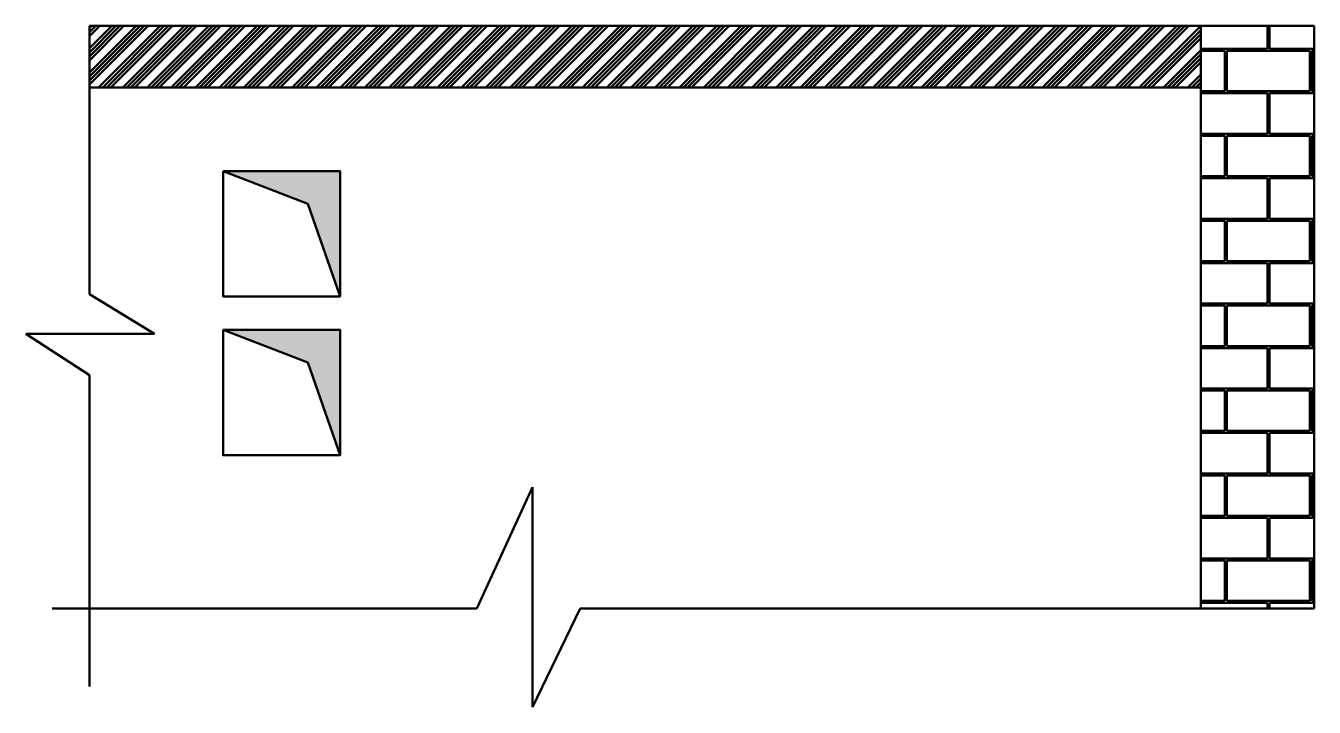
# Model space of a CAD drawing. Header units: millimetres. Extents: x 6972 to 37099, y -38555 to -11376.
# Drawn here: x 6972 to 13139, y -16879 to -13617 of the extents above; entities that cross this region are included whole.
import ezdxf

# ---------------------------------------------------------------- set-up
doc = ezdxf.new("R2010")
doc.units = ezdxf.units.MM
doc.layers.add('walls', color=30, linetype='Continuous', lineweight=50)

msp = doc.modelspace()

# ---------------------------------------------------------------- hatches: boundary and pattern name
at = {"layer": 'walls'}
h = msp.add_hatch(dxfattribs=at)
h.set_pattern_fill('ANSI34', color=256, scale=4.3)
h.set_pattern_definition([(45, (-4144.28, -123.014), (-57.92265, 57.92265), []), (45, (-4124.975, -123.014), (-57.92265, 57.92265), []), (45, (-4105.67, -123.014), (-57.92265, 57.92265), []), (45, (-4086.36, -123.014), (-57.92265, 57.92265), [])])
h.paths.add_polyline_path([(12596.172, -13912.406), (12596.172, -13617.251), (7276.172, -13617.251), (7276.172, -13912.406)])
h = msp.add_hatch(dxfattribs=at)
h.set_pattern_fill('AR-B816C', color=256)
h.set_pattern_definition([(0, (-4144.28, -123.01), (203.2, 203.2), [396.875, -9.525]), (0, (-4347.48, -113.49), (203.2, 203.2), [396.875, -9.525]), (90, (-4144.28, -123.01), (-203.2, 203.2), [-212.725, 193.675]), (90, (-4153.8, -123.01), (-203.2, 203.2), [-212.725, 193.675])])
h.paths.add_polyline_path([(12596.172, -16406.065), (13139.348, -16406.065), (13139.348, -13617.251), (12596.172, -13617.251), (12596.172, -13912.406)])
h = msp.add_hatch(color=256, dxfattribs=at)
h.dxf.hatch_style = 1
h.paths.add_polyline_path([(8322.188, -14469.382), (8476.172, -14912.406), (8476.172, -14312.406), (7916.172, -14312.406)])
h = msp.add_hatch(color=256, dxfattribs=at)
h.dxf.hatch_style = 1
h.paths.add_polyline_path([(8476.172, -15072.406), (7916.172, -15072.406), (8322.188, -15229.382), (8476.172, -15672.406)])

# ---------------------------------------------------------------- linework, layer by layer
for p, q in [((7276.172, -13617.251), (12596.172, -13617.251)), ((7276.172, -13912.406), (7276.172, -13617.251)), ((12596.172, -13912.406), (12596.172, -13617.251)), ((12596.172, -13617.251), (13139.348, -13617.251)), ((13139.348, -13617.251), (13139.348, -16406.065)), ((7276.172, -13912.406), (12596.172, -13912.406)), ((7276.172, -13912.406), (7276.172, -14901.789)), ((12596.172, -13912.406), (12596.172, -16406.065)), ((7916.172, -14312.406), (8322.188, -14469.382)), ((8322.188, -14469.382), (8476.172, -14912.406)), ((7276.172, -14901.789), (7587.981, -15090.949)), ((7587.981, -15090.949), (6971.812, -15090.949)), ((6971.812, -15090.949), (7276.172, -15289.575)), ((7916.172, -15072.406), (8322.188, -15229.382)), ((8322.188, -15229.382), (8476.172, -15672.406)), ((7276.172, -15289.575), (7276.172, -16779.271)), ((9130.791, -16406.065), (9397.332, -15825.877)), ((9397.332, -15825.877), (9397.332, -16878.621)), ((7097.697, -16406.065), (9130.791, -16406.065)), ((9397.332, -16878.621), (9625.797, -16406.065)), ((9625.797, -16406.065), (13139.348, -16406.065))]:
    msp.add_line(p, q, dxfattribs=at)
for points in [[(7916.172, -14312.406), (8476.172, -14312.406), (8476.172, -14912.406), (7916.172, -14912.406)], [(7916.172, -15072.406), (8476.172, -15072.406), (8476.172, -15672.406), (7916.172, -15672.406)]]:
    msp.add_lwpolyline(points, close=True, dxfattribs=at)

doc.saveas('drawing.dxf')
